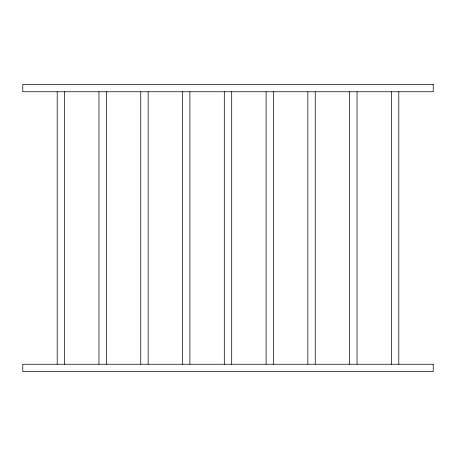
<?xml version="1.0" encoding="UTF-8"?>
<svg xmlns="http://www.w3.org/2000/svg" width="456" height="456" viewBox="0 0 456 456"><rect width="100%" height="100%" fill="white"/><g stroke="black" fill="none" stroke-linecap="round" stroke-linejoin="round"><path stroke-width="0.68" d="M398.806 91.747L398.806 364.253M391.419 91.747L391.419 364.253M357.031 91.747L357.031 364.253M349.644 91.747L349.644 364.253M315.25 91.747L315.25 364.253M307.863 91.747L307.863 364.253M273.475 91.747L273.475 364.253M266.087 91.747L266.087 364.253M231.694 91.747L231.694 364.253M224.306 91.747L224.306 364.253M189.913 91.747L189.913 364.253M182.525 91.747L182.525 364.253M148.137 91.747L148.137 364.253M140.75 91.747L140.75 364.253M106.356 91.747L106.356 364.253M98.969 91.747L98.969 364.253M64.581 91.747L64.581 364.253M57.194 91.747L57.194 364.253M433.2 84.36L22.8 84.36L22.8 91.747L433.2 91.747L433.2 84.36M433.2 364.253L22.8 364.253L22.8 371.64L433.2 371.64L433.2 364.253"/></g></svg>
